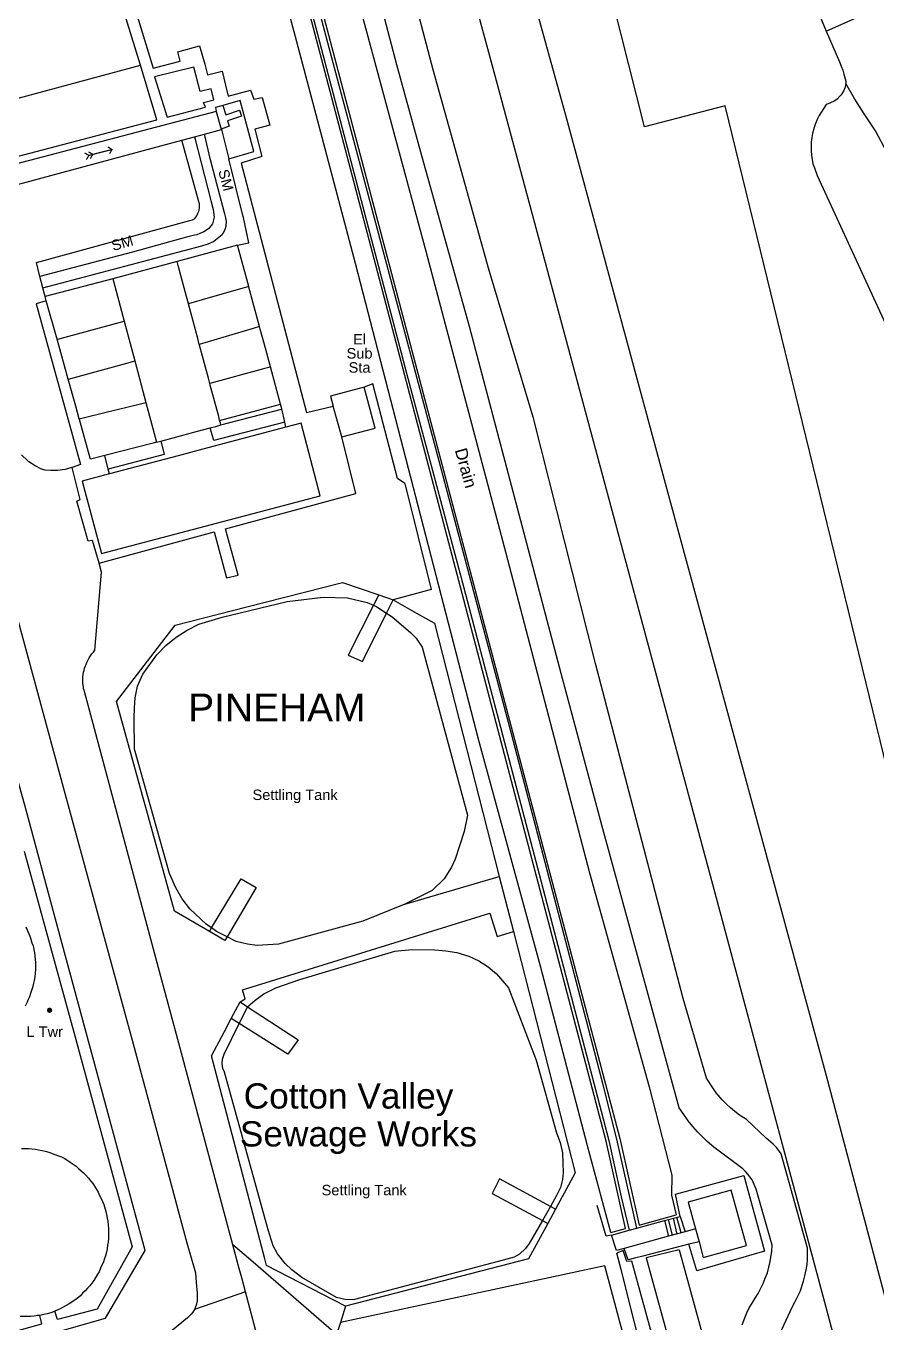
# Model space of a CAD drawing. Header units: millimetres. Extents: x 111502 to 977541, y 8702 to 1044108.
# Drawn here: x 974942.6 to 975064.9, y 476179.4 to 476365.8 of the extents above; entities that cross this region are included whole.
import ezdxf

# ---------------------------------------------------------------- set-up
doc = ezdxf.new("R2010")
doc.units = ezdxf.units.MM
doc.header["$LTSCALE"] = 0.25
doc.layers.add('X HVSS Site Background', color=8, linetype='Continuous')
doc.styles.add('OS Master Map$1$Standard', font='txt')

# ---------------------------------------------------------------- blocks, each defined once
blk = doc.blocks.new('OS Master Map$1$OSS9')
at = {"color": 8, "true_color": 0x707070, "const_width": 0.375, "flags": 128}
blk.add_lwpolyline([(0.188, 0), (0.181, 0.049), (0.162, 0.094), (0.133, 0.133), (0.094, 0.162), (0.049, 0.181), (0, 0.188), (-0.049, 0.181), (-0.094, 0.162), (-0.133, 0.133), (-0.162, 0.094), (-0.181, 0.049), (-0.188, 0), (-0.181, -0.049), (-0.162, -0.094), (-0.133, -0.133), (-0.094, -0.162), (-0.049, -0.181), (0, -0.188), (0.049, -0.181), (0.094, -0.162), (0.133, -0.133), (0.162, -0.094), (0.181, -0.049), (0.188, 0), (0.181, 0.049)], dxfattribs=at)
blk = doc.blocks.new('OS Master Map$1$OSS6')
at = {"color": 8, "true_color": 0x707070, "const_width": 0.174, "flags": 128}
for points in [[(0.5, 0.5), (0, 0), (0.5, -0.5)], [(0, 0), (3.438, 0)], [(3.35, 0.5), (2.85, 0), (3.35, -0.5)], [(3.938, 0.5), (3.438, 0), (3.938, -0.5)]]:
    blk.add_lwpolyline(points, dxfattribs=at)
blk = doc.blocks.new('OS MAP')
at = {"layer": 'X HVSS Site Background', "flags": 128}
for points in [[(488827.3, 240720.55), (488827.65, 240721.55), (488827.65, 240721.55), (488827.95, 240722.3), (488827.95, 240722.3), (488828.3, 240723), (488828.3, 240723), (488828.7, 240723.7), (488828.7, 240723.7), (488829.15, 240724.4), (488829.15, 240724.4), (488829.6, 240725.05), (488829.6, 240725.05), (488830.3, 240726.5), (488830.3, 240726.5), (488830.6, 240727.25), (488830.6, 240727.25), (488830.9, 240728.05), (488830.9, 240728.05), (488831.3, 240729.65), (488831.3, 240729.65), (488831.55, 240731.15), (488831.55, 240731.15), (488831.6, 240732), (488831.6, 240732), (488829.3, 240740.05), (488829.3, 240740.05), (488828.7, 240741.4), (488828.7, 240741.4), (488828.1, 240742.2), (488828.1, 240742.2), (488827.75, 240742.6), (488827.75, 240742.6), (488827.4, 240742.95), (488827.4, 240742.95), (488823.2, 240746.1), (488823.2, 240746.1), (488822.25, 240746.9), (488822.25, 240746.9), (488820.85, 240748.3), (488820.85, 240748.3), (488820.2, 240749.05), (488820.2, 240749.05), (488819.55, 240749.85), (488819.55, 240749.85), (488818.8, 240750.9), (488818.8, 240750.9), (488818.25, 240751.75), (488818.25, 240751.75), (488807.15, 240792.35), (488807.15, 240792.35), (488801.3, 240814.15), (488801.3, 240814.15), (488788.15, 240863.95), (488788.15, 240863.95), (488781.3, 240888.5), (488781.3, 240888.5), (488777.7, 240901.55), (488777.7, 240901.55), (488769.1, 240934.45)], [(488832.4, 240718.65), (488834.45, 240723.1), (488834.45, 240723.1), (488834.9, 240723.9), (488834.9, 240723.9), (488835.25, 240724.6), (488835.25, 240724.6), (488835.6, 240725.35), (488835.6, 240725.35), (488836.1, 240726.85), (488836.1, 240726.85), (488836.3, 240727.6), (488836.3, 240727.6), (488836.45, 240728.45), (488836.45, 240728.45), (488836.6, 240729.25), (488836.6, 240729.25), (488836.65, 240730), (488836.65, 240730), (488836.65, 240731.6), (488836.65, 240731.6), (488832.9, 240745.15), (488832.9, 240745.15), (488832.25, 240746), (488832.25, 240746), (488831.75, 240746.5), (488831.75, 240746.5), (488830.75, 240747.4), (488830.75, 240747.4), (488827.9, 240750.05), (488827.9, 240750.05), (488826.9, 240750.7), (488826.9, 240750.7), (488826.25, 240751.2), (488826.25, 240751.2), (488825.6, 240751.75), (488825.6, 240751.75), (488825, 240752.3), (488825, 240752.3), (488824.4, 240752.9), (488824.4, 240752.9), (488823.55, 240753.9), (488823.55, 240753.9), (488823.05, 240754.6), (488823.05, 240754.6), (488822.15, 240756), (488822.15, 240756), (488818.8, 240767.45), (488818.8, 240767.45), (488806.2, 240815.55), (488806.2, 240815.55), (488797.3, 240850.8), (488797.3, 240850.8), (488790.95, 240872), (488790.95, 240872), (488782.9, 240900.85), (488782.9, 240900.85), (488779.5, 240913.8)], [(488738.6, 240995.3), (488736.8, 240992.55), (488736.8, 240992.55), (488738.2, 240991.45), (488738.2, 240991.45), (488741.75, 240988.45), (488741.75, 240988.45), (488742.9, 240987.25), (488742.9, 240987.25), (488745.2, 240984.55), (488745.2, 240984.55), (488746.8, 240982.1), (488746.8, 240982.1), (488747.7, 240980.35), (488747.7, 240980.35), (488748.85, 240977.75), (488748.85, 240977.75), (488749.35, 240976.1), (488749.35, 240976.1), (488809.7, 240747.35), (488809.7, 240747.35), (488812.5, 240734.9), (488812.5, 240734.9), (488817.8, 240736.35)], [(488771, 240915.05), (488781.85, 240874.8), (488781.85, 240874.8), (488793.3, 240831.6), (488793.3, 240831.6), (488805.35, 240785.5), (488805.35, 240785.5), (488813.95, 240754.75), (488813.95, 240754.75), (488817.2, 240742.05), (488817.2, 240742.05), (488817.15, 240739.2), (488817.15, 240739.2), (488817.8, 240736.35)], [(488808.4, 240733.85), (488810.55, 240734.4), (488810.55, 240734.4), (488807.75, 240746.95), (488807.75, 240746.95), (488748.2, 240973.55)], [(488760.3, 240928.8), (488779.1, 240857.25), (488779.1, 240857.25), (488787.3, 240826.45), (488787.3, 240826.45), (488798.15, 240785.3), (488798.15, 240785.3), (488808.15, 240747.05), (488808.15, 240747.05), (488809.9, 240738.95), (488809.9, 240738.95), (488811.05, 240734.15)], [(488812.15, 240734.45), (488809.3, 240747.25), (488809.3, 240747.25), (488807.3, 240755.05), (488807.3, 240755.05), (488802.25, 240774.55), (488802.25, 240774.55), (488794.15, 240805.45), (488794.15, 240805.45), (488784.15, 240843.2), (488784.15, 240843.2), (488754.15, 240956.05)], [(488808.4, 240733.85), (488805.05, 240746.3), (488805.05, 240746.3), (488798.3, 240772.1), (488798.3, 240772.1), (488789.45, 240804.5), (488789.45, 240804.5), (488771.75, 240873), (488771.75, 240873), (488763.5, 240904.15), (488763.5, 240904.15), (488753.95, 240940)], [(488874.5, 240589.15), (488874.2, 240590.35), (488874.2, 240590.35), (488854.95, 240664), (488854.95, 240664), (488839.7, 240721.8), (488839.7, 240721.8), (488823.95, 240780.6), (488823.95, 240780.6), (488791.8, 240900), (488791.8, 240900), (488780.05, 240943.35)], [(488740.87, 240901.52), (488733.02, 240926.96)], [(488839.35, 240895.85), (488839, 240895.35), (488839, 240895.35), (488838.65, 240894.8), (488838.65, 240894.8), (488838.35, 240894.3), (488838.35, 240894.3), (488838.05, 240893.7), (488838.05, 240893.7), (488837.8, 240893.15), (488837.8, 240893.15), (488837.6, 240892.55), (488837.6, 240892.55), (488837.4, 240891.7), (488837.4, 240891.7), (488837.3, 240891.1), (488837.3, 240891.1), (488837.2, 240890.45), (488837.2, 240890.45), (488837.2, 240889.2), (488837.2, 240889.2), (488837.25, 240888.6), (488837.25, 240888.6), (488837.35, 240887.95), (488837.35, 240887.95), (488837.45, 240887.35), (488837.45, 240887.35), (488837.65, 240886.75), (488837.65, 240886.75), (488838.05, 240885.65), (488838.05, 240885.65), (488864.35, 240828.6)], [(488848.1, 240800.4), (488824.85, 240895.65), (488824.85, 240895.65), (488813.25, 240892.65), (488813.25, 240892.65), (488805.3, 240924.18)], [(488735.79, 240923.69), (488742.68, 240901.08), (488742.68, 240901.08), (488746.58, 240902.08), (488746.58, 240902.08), (488746.24, 240903.42), (488746.24, 240903.42), (488749.34, 240904.3), (488749.34, 240904.3), (488750.13, 240901.64), (488750.13, 240901.64), (488750.51, 240900.13), (488750.51, 240900.13), (488752.59, 240900.65), (488752.59, 240900.65), (488753.09, 240898.63), (488753.09, 240898.63), (488753.48, 240897.07), (488753.48, 240897.07), (488756.7, 240897.9), (488756.7, 240897.9), (488757.15, 240896.65), (488757.15, 240896.65), (488758.35, 240896.85), (488758.35, 240896.85), (488759.45, 240892.9), (488759.45, 240892.9), (488757.3, 240892.3), (488757.3, 240892.3), (488758.3, 240888.4), (488758.3, 240888.4), (488755.35, 240887.45), (488755.35, 240887.45), (488764.7, 240851.6), (488764.7, 240851.6), (488768.55, 240852.55)], [(488794.51, 240921.18), (488802, 240894), (488802, 240894), (488816.85, 240839.15), (488816.85, 240839.15), (488839.35, 240756.4), (488839.35, 240756.4), (488865.8, 240656.45), (488865.8, 240656.45), (488883.2, 240591.3)], [(488837.95, 240909.75), (488839.35, 240906.4)], [(488839.35, 240906.4), (488846.35, 240909.5)], [(488839.35, 240906.4), (488841.25, 240902), (488841.25, 240902), (488841.5, 240901.35), (488841.5, 240901.35), (488841.75, 240900.8), (488841.75, 240900.8), (488841.9, 240900.2), (488841.9, 240900.2), (488842.05, 240899.55), (488842.05, 240899.55), (488842.15, 240899.2), (488842.15, 240899.2), (488842.15, 240898.9)], [(488711.19, 240893.54), (488740.87, 240901.52)], [(488718.2, 240887.1), (488743.25, 240893.68), (488743.25, 240893.68), (488740.87, 240901.52)], [(488751.41, 240896.53), (488751.01, 240898.11), (488751.01, 240898.11), (488749.44, 240897.72), (488749.44, 240897.72), (488748.56, 240901.24), (488748.56, 240901.24), (488742.89, 240899.83), (488742.89, 240899.83), (488744.72, 240894.06), (488744.72, 240894.06), (488750.2, 240895.5), (488750.2, 240895.5), (488749.95, 240896.15), (488749.95, 240896.15), (488751.41, 240896.53)], [(488842.15, 240898.9), (488842.05, 240898.35), (488842.05, 240898.35), (488841.85, 240897.8), (488841.85, 240897.8), (488841.5, 240897.25), (488841.5, 240897.25), (488841.05, 240896.8), (488841.05, 240896.8), (488841, 240896.7), (488841, 240896.7), (488840.5, 240896.35), (488840.5, 240896.35), (488839.95, 240896.1), (488839.95, 240896.1), (488839.65, 240895.95), (488839.65, 240895.95), (488839.35, 240895.85)], [(488849.8, 240885.75), (488846.45, 240892.1), (488846.45, 240892.1), (488844.8, 240894.5), (488844.8, 240894.5), (488843.45, 240896.65), (488843.45, 240896.65), (488842.15, 240898.9)], [(488753.55, 240888.05), (488757.15, 240889.1), (488757.15, 240889.1), (488755.2, 240896.45), (488755.2, 240896.45), (488752.7, 240895.74)], [(488751.75, 240894.85), (488719.05, 240886.3)], [(488752.7, 240895.74), (488751.65, 240895.45), (488751.65, 240895.45), (488751.75, 240894.85)], [(488751.75, 240894.85), (488752.48, 240892.33)], [(488752.7, 240895.74), (488753.16, 240894.38), (488753.16, 240894.38), (488755.1, 240895.04), (488755.1, 240895.04), (488755.39, 240894.2), (488755.39, 240894.2), (488753.37, 240893.51), (488753.37, 240893.51), (488753.63, 240892.73), (488753.63, 240892.73), (488752.49, 240892.33), (488752.49, 240892.33), (488752.48, 240892.33)], [(488752.48, 240892.33), (488752.5, 240892.25)], [(488715.18, 240882.23), (488746.8, 240890.75)], [(488726.45, 240871.15), (488725.95, 240873.15), (488725.95, 240873.15), (488747.95, 240879.2), (488747.95, 240879.2), (488748.35, 240879.3), (488748.35, 240879.3), (488748.7, 240879.5), (488748.7, 240879.5), (488748.95, 240879.85), (488748.95, 240879.85), (488749.1, 240880.25), (488749.1, 240880.25), (488749.3, 240880.65), (488749.3, 240880.65), (488749.35, 240881.1), (488749.35, 240881.1), (488749.35, 240881.6), (488749.35, 240881.6), (488749.2, 240882.05), (488749.2, 240882.05), (488746.8, 240890.75)], [(488748.65, 240891.2), (488751.05, 240881.9), (488751.05, 240881.9), (488751.3, 240880.8), (488751.3, 240880.8), (488751.45, 240879.7), (488751.45, 240879.7), (488751.2, 240878.7), (488751.2, 240878.7), (488750.65, 240878), (488750.65, 240878), (488750, 240877.55), (488750, 240877.55), (488749.4, 240877.35), (488749.4, 240877.35), (488748.95, 240877.15), (488748.95, 240877.15), (488748.65, 240877.1), (488748.65, 240877.1), (488747.5, 240876.8), (488747.5, 240876.8), (488739.75, 240874.65), (488739.75, 240874.65), (488726.45, 240871.15)], [(488726.85, 240869.55), (488749.7, 240875.55), (488749.7, 240875.55), (488750.6, 240875.85), (488750.6, 240875.85), (488751.35, 240876.2), (488751.35, 240876.2), (488751.65, 240876.4), (488751.65, 240876.4), (488752.15, 240876.8), (488752.15, 240876.8), (488752.6, 240877.2), (488752.6, 240877.2), (488752.8, 240877.45), (488752.8, 240877.45), (488753.05, 240877.95), (488753.05, 240877.95), (488753.2, 240878.45), (488753.2, 240878.45), (488753.25, 240879.05), (488753.25, 240879.05), (488753.15, 240879.6), (488753.15, 240879.6), (488753, 240880.15), (488753, 240880.15), (488752.95, 240880.3), (488752.95, 240880.3), (488750.95, 240887.9), (488750.95, 240887.9), (488750.05, 240891.6)], [(488746.8, 240890.75), (488748.65, 240891.2)], [(488748.65, 240891.2), (488750.05, 240891.6)], [(488750.05, 240891.6), (488752.5, 240892.25)], [(488752.5, 240892.25), (488753.55, 240888.05)], [(488754.81, 240875.64), (488756.45, 240875.99), (488756.45, 240875.99), (488755.65, 240879.65), (488755.65, 240879.65), (488755.55, 240880.1), (488755.55, 240880.1), (488753.55, 240888.05)], [(488731.05, 240843.7), (488731.04, 240843.7), (488731.04, 240843.7), (488730.05, 240843.45), (488730.05, 240843.45), (488728.95, 240843.3), (488728.95, 240843.3), (488728, 240843.3), (488728, 240843.3), (488727.2, 240843.35), (488727.2, 240843.35), (488726.65, 240843.5), (488726.65, 240843.5), (488725.75, 240843.95), (488725.75, 240843.95), (488724.85, 240844.55), (488724.85, 240844.55), (488724.7, 240844.7), (488724.7, 240844.7), (488723.8, 240845.55)], [(488754.81, 240875.64), (488746.14, 240873.3)], [(488756.42, 240869.71), (488755.04, 240874.81), (488755.04, 240874.81), (488754.81, 240875.64)], [(488746.14, 240873.3), (488736.91, 240870.83)], [(488747.77, 240867.22), (488747.76, 240867.27), (488747.76, 240867.27), (488747.49, 240868.26), (488747.49, 240868.26), (488746.34, 240872.55), (488746.34, 240872.55), (488746.14, 240873.3)], [(488726.85, 240869.55), (488726.45, 240871.15)], [(488736.91, 240870.83), (488727.2, 240868.26)], [(488736.91, 240870.83), (488737, 240870.47), (488737, 240870.47), (488738.54, 240864.73)], [(488727.2, 240868.26), (488727.1, 240868.6), (488727.1, 240868.6), (488726.85, 240869.55)], [(488727.36, 240867.65), (488727.2, 240868.26)], [(488756.42, 240869.71), (488755.43, 240869.42), (488755.43, 240869.42), (488750.57, 240868.03), (488750.57, 240868.03), (488747.77, 240867.22)], [(488757.97, 240863.98), (488756.44, 240869.62), (488756.44, 240869.62), (488756.42, 240869.71)], [(488727.36, 240867.65), (488725.9, 240867.25), (488725.9, 240867.25), (488732.26, 240844.15), (488732.26, 240844.15), (488731.06, 240843.7), (488731.06, 240843.7), (488731.05, 240843.7)], [(488728.9, 240862.15), (488727.36, 240867.65)], [(488749.33, 240861.41), (488749.1, 240862.27), (488749.1, 240862.27), (488747.77, 240867.22)], [(488728.9, 240862.15), (488729.01, 240862.17), (488729.01, 240862.17), (488737.83, 240864.55), (488737.83, 240864.55), (488738.54, 240864.73)], [(488738.54, 240864.73), (488740.06, 240859.05)], [(488757.97, 240863.98), (488757.04, 240863.7), (488757.04, 240863.7), (488749.33, 240861.41)], [(488759.55, 240858.16), (488758.81, 240860.86), (488758.81, 240860.86), (488758.08, 240863.59), (488758.08, 240863.59), (488757.97, 240863.98)], [(488730.51, 240856.39), (488728.9, 240862.15)], [(488750.84, 240855.78), (488750.64, 240856.53), (488750.64, 240856.53), (488749.36, 240861.28), (488749.36, 240861.28), (488749.33, 240861.41)], [(488730.51, 240856.39), (488730.56, 240856.4), (488730.56, 240856.4), (488731.41, 240856.64), (488731.41, 240856.64), (488739.44, 240858.87), (488739.44, 240858.87), (488740.06, 240859.05)], [(488740.06, 240859.05), (488741.66, 240853.07)], [(488759.55, 240858.16), (488759.52, 240858.15), (488759.52, 240858.15), (488758.56, 240857.89), (488758.56, 240857.89), (488750.84, 240855.78)], [(488760.99, 240852.83), (488759.55, 240858.16)], [(488732.09, 240850.73), (488731.59, 240852.54), (488731.59, 240852.54), (488730.51, 240856.39)], [(488752.25, 240850.48), (488752.11, 240851.03), (488752.11, 240851.03), (488750.9, 240855.54), (488750.9, 240855.54), (488750.84, 240855.78)], [(488773, 240855.25), (488768.15, 240853.95), (488768.15, 240853.95), (488768.55, 240852.55)], [(488769.8, 240848.1), (488774.6, 240849.35), (488774.6, 240849.35), (488773, 240855.25)], [(488778.83, 240841.4), (488777.8, 240842.13), (488777.8, 240842.13), (488774.26, 240855.73), (488774.26, 240855.73), (488773, 240855.25)], [(488732.09, 240850.73), (488733.03, 240850.96), (488733.03, 240850.96), (488735.59, 240851.58), (488735.59, 240851.58), (488741.08, 240852.93), (488741.08, 240852.93), (488741.66, 240853.07)], [(488741.66, 240853.07), (488743.19, 240847.35)], [(488752.25, 240850.48), (488760.99, 240852.83)], [(488752.43, 240849.83), (488761.12, 240852.12), (488761.12, 240852.12), (488761.18, 240852.14)], [(488761.18, 240852.14), (488760.99, 240852.83)], [(488761.6, 240850.25), (488761.18, 240852.14)], [(488769.8, 240848.1), (488768.55, 240852.55)], [(488735.74, 240845.43), (488733.72, 240844.91), (488733.72, 240844.91), (488733.67, 240845.08), (488733.67, 240845.08), (488732.12, 240850.61), (488732.12, 240850.61), (488732.09, 240850.73)], [(488736.41, 240842.8), (488734.3, 240842.25), (488734.3, 240842.25), (488732.5, 240841.75), (488732.5, 240841.75), (488735.3, 240831.35), (488735.3, 240831.35), (488766.7, 240839.65), (488766.7, 240839.65), (488763.95, 240850.1), (488763.95, 240850.1), (488761.75, 240849.5)], [(488761.75, 240849.5), (488749.85, 240846.35), (488749.85, 240846.35), (488746.3, 240845.4), (488746.3, 240845.4), (488736.41, 240842.8)], [(488761.6, 240850.25), (488751.4, 240847.6), (488751.4, 240847.6), (488750.97, 240849.1), (488750.97, 240849.1), (488750.88, 240849.41)], [(488750.88, 240849.41), (488751.7, 240849.63), (488751.7, 240849.63), (488752.43, 240849.83)], [(488752.43, 240849.83), (488752.35, 240850.14), (488752.35, 240850.14), (488752.25, 240850.48)], [(488761.75, 240849.5), (488761.6, 240850.25)], [(488734.95, 240830), (488751.47, 240834.48), (488751.47, 240834.48), (488753.25, 240827.86), (488753.25, 240827.86), (488754.92, 240828.24), (488754.92, 240828.24), (488753.11, 240834.93), (488753.11, 240834.93), (488771.8, 240840), (488771.8, 240840), (488769.8, 240848.1)], [(488743.82, 240847.52), (488745.58, 240847.99), (488745.58, 240847.99), (488749.08, 240848.93), (488749.08, 240848.93), (488750.88, 240849.41)], [(488743.19, 240847.35), (488742.7, 240847.22), (488742.7, 240847.22), (488735.74, 240845.43)], [(488743.82, 240847.52), (488743.91, 240847.15), (488743.91, 240847.15), (488744.3, 240845.6), (488744.3, 240845.6), (488736.24, 240843.46)], [(488743.19, 240847.35), (488743.82, 240847.52)], [(488736.24, 240843.46), (488735.74, 240845.43)], [(488734.95, 240830), (488734, 240833.25), (488734, 240833.25), (488733.35, 240833.15), (488733.35, 240833.15), (488731.75, 240838.9), (488731.75, 240838.9), (488732.2, 240839.1), (488732.2, 240839.1), (488731.05, 240843.7)], [(488736.41, 240842.8), (488736.24, 240843.46)], [(488778.83, 240841.4), (488782.6, 240826.18)], [(488754.14, 240732.08), (488746.38, 240761.04), (488746.38, 240761.04), (488743.48, 240771.84), (488743.48, 240771.84), (488732.84, 240811.52), (488732.84, 240811.52), (488732.78, 240811.75), (488732.78, 240811.75), (488732.72, 240811.99), (488732.72, 240811.99), (488732.68, 240812.22), (488732.68, 240812.22), (488732.65, 240812.46), (488732.65, 240812.46), (488732.62, 240812.7), (488732.62, 240812.7), (488732.61, 240812.94), (488732.61, 240812.94), (488732.6, 240813.18), (488732.6, 240813.18), (488732.61, 240813.42), (488732.61, 240813.42), (488732.62, 240813.66), (488732.62, 240813.66), (488732.66, 240814), (488732.66, 240814), (488732.71, 240814.3), (488732.71, 240814.3), (488732.78, 240814.58), (488732.78, 240814.58), (488732.86, 240814.87), (488732.86, 240814.87), (488732.95, 240815.15), (488732.95, 240815.15), (488733.06, 240815.42), (488733.06, 240815.42), (488733.18, 240815.69), (488733.18, 240815.69), (488733.36, 240816.07), (488733.36, 240816.07), (488733.53, 240816.36), (488733.53, 240816.36), (488733.71, 240816.65), (488733.71, 240816.65), (488733.9, 240816.93), (488733.9, 240816.93), (488734.11, 240817.2), (488734.11, 240817.2), (488734.33, 240817.46), (488734.33, 240817.46), (488735.3, 240828.7), (488735.3, 240828.7), (488734.95, 240830)], [(488721.64, 240827.84), (488729.9, 240797.25), (488729.9, 240797.25), (488739.85, 240760.95), (488739.85, 240760.95), (488745.8, 240738.75), (488745.8, 240738.75), (488746.3, 240736.95), (488746.3, 240736.95), (488747.55, 240732.35), (488747.55, 240732.35), (488748.6, 240728.7), (488748.6, 240728.7), (488748.8, 240728.05), (488748.8, 240728.05), (488748.9, 240726.65), (488748.9, 240726.65), (488749, 240725.1), (488749, 240725.1), (488749, 240724), (488749, 240724), (488748.9, 240723.4), (488748.9, 240723.4), (488748.65, 240722.75)], [(488750.77, 240777.06), (488745.77, 240779.98), (488745.77, 240779.98), (488737.44, 240810.1), (488737.44, 240810.1), (488745.88, 240821.05), (488745.88, 240821.05), (488756.16, 240823.69), (488756.16, 240823.69), (488769.87, 240827.22), (488769.87, 240827.22), (488775.09, 240825.43)], [(488775.09, 240825.43), (488774.33, 240823.93)], [(488775.09, 240825.43), (488777.17, 240824.7)], [(488782.6, 240826.18), (488777.17, 240824.7)], [(488751.08, 240777.58), (488750.3, 240778.13), (488750.3, 240778.13), (488747.99, 240780.31), (488747.99, 240780.31), (488746.89, 240781.76), (488746.89, 240781.76), (488745.96, 240783.33), (488745.96, 240783.33), (488745.07, 240785.4), (488745.07, 240785.4), (488740.03, 240803.25), (488740.03, 240803.25), (488739.96, 240807.72), (488739.96, 240807.72), (488740.01, 240809.18), (488740.01, 240809.18), (488740.11, 240810.62), (488740.11, 240810.62), (488740.46, 240812.32), (488740.46, 240812.32), (488741.22, 240814.03), (488741.22, 240814.03), (488743.23, 240816.8), (488743.23, 240816.8), (488744.54, 240818.15), (488744.54, 240818.15), (488746, 240819.34), (488746, 240819.34), (488747.58, 240820.35), (488747.58, 240820.35), (488749.27, 240821.19), (488749.27, 240821.19), (488752.63, 240822.22), (488752.63, 240822.22), (488761.93, 240824.47), (488761.93, 240824.47), (488767.12, 240825.1), (488767.12, 240825.1), (488770.59, 240825), (488770.59, 240825), (488773.42, 240824.33), (488773.42, 240824.33), (488774.33, 240823.93)], [(488774.33, 240823.93), (488770.72, 240816.75), (488770.72, 240816.75), (488772.77, 240815.85), (488772.77, 240815.85), (488776.22, 240822.79)], [(488774.33, 240823.93), (488774.83, 240823.71), (488774.83, 240823.71), (488776.22, 240822.79)], [(488776.22, 240822.79), (488777.17, 240824.7)], [(488777.17, 240824.7), (488780.54, 240822.78), (488780.54, 240822.78), (488783.09, 240821.35), (488783.09, 240821.35), (488792.41, 240784.95)], [(488776.22, 240822.79), (488777.04, 240822.25), (488777.04, 240822.25), (488779.67, 240820.03), (488779.67, 240820.03), (488780.46, 240819.18), (488780.46, 240819.18), (488781.31, 240817.9), (488781.31, 240817.9), (488787.83, 240793.79), (488787.83, 240793.79), (488787.35, 240791.41), (488787.35, 240791.41), (488786.05, 240787.46), (488786.05, 240787.46), (488785.52, 240786.3), (488785.52, 240786.3), (488784.5, 240784.61), (488784.5, 240784.61), (488782.75, 240782.94), (488782.75, 240782.94), (488778.83, 240780.99)], [(488728.95, 240719.55), (488735.85, 240721.5), (488735.85, 240721.5), (488741.55, 240731.25), (488741.55, 240731.25), (488729, 240777.6), (488729, 240777.6), (488724.25, 240795.2), (488724.25, 240795.2), (488721.65, 240804.6), (488721.65, 240804.6), (488722.15, 240806.15), (488722.15, 240806.15), (488721.2, 240809.35)], [(488724.19, 240788.6), (488731.45, 240762.1), (488731.45, 240762.1), (488739.7, 240731.75), (488739.7, 240731.75), (488734.65, 240722.8), (488734.65, 240722.8), (488728.95, 240721.35), (488728.95, 240721.35), (488728.6, 240722.55)], [(488724.4, 240777.75), (488725, 240776.4), (488725, 240776.4), (488725.15, 240775.95), (488725.15, 240775.95), (488725.3, 240775.45), (488725.3, 240775.45), (488725.45, 240775), (488725.45, 240775), (488725.65, 240774), (488725.65, 240774), (488725.7, 240773.55), (488725.7, 240773.55), (488725.8, 240772.55), (488725.8, 240772.55), (488725.8, 240771.6), (488725.8, 240771.6), (488725.75, 240771.05), (488725.75, 240771.05), (488725.7, 240770.55), (488725.7, 240770.55), (488725.6, 240770.05), (488725.6, 240770.05), (488725.5, 240769.65), (488725.5, 240769.65), (488725.4, 240769.15), (488725.4, 240769.15), (488725.1, 240768.15), (488725.1, 240768.15), (488724.95, 240767.7), (488724.95, 240767.7), (488724.75, 240767.3), (488724.75, 240767.3), (488724.55, 240766.8), (488724.55, 240766.8), (488724.3, 240766.35)], [(488751.08, 240777.58), (488755.34, 240784.63), (488755.34, 240784.63), (488757.51, 240783.38), (488757.51, 240783.38), (488753.31, 240776.3)], [(488778.83, 240780.99), (488792.41, 240784.95)], [(488792.41, 240784.95), (488794.43, 240777.07)], [(488778.83, 240780.99), (488772.8, 240778.56), (488772.8, 240778.56), (488760.71, 240775.26), (488760.71, 240775.26), (488757.63, 240775.07), (488757.63, 240775.07), (488756.23, 240775.23), (488756.23, 240775.23), (488754.61, 240775.63), (488754.61, 240775.63), (488753.31, 240776.3)], [(488755.18, 240766.94), (488755.93, 240767.37), (488755.93, 240767.37), (488755.53, 240768.67), (488755.53, 240768.67), (488791.07, 240779.71), (488791.07, 240779.71), (488792.11, 240776.35), (488792.11, 240776.35), (488794.43, 240777.07)], [(488750.77, 240777.06), (488751.08, 240777.58)], [(488752.99, 240775.76), (488750.77, 240777.06)], [(488753.31, 240776.3), (488751.79, 240777.08), (488751.79, 240777.08), (488751.08, 240777.58)], [(488794.43, 240777.07), (488803.3, 240742.4), (488803.3, 240742.4), (488800.46, 240737.17)], [(488753.31, 240776.3), (488752.99, 240775.76)], [(488756.27, 240766.23), (488757.33, 240767.19), (488757.33, 240767.19), (488758.61, 240768.1), (488758.61, 240768.1), (488760.33, 240768.99), (488760.33, 240768.99), (488763.78, 240770.19), (488763.78, 240770.19), (488777.4, 240774.24), (488777.4, 240774.24), (488779.87, 240774.49), (488779.87, 240774.49), (488783.17, 240774.43), (488783.17, 240774.43), (488784.74, 240774.28), (488784.74, 240774.28), (488786.3, 240774.03), (488786.3, 240774.03), (488788.04, 240773.52), (488788.04, 240773.52), (488789.46, 240772.84), (488789.46, 240772.84), (488790.79, 240771.99), (488790.79, 240771.99), (488792.01, 240770.99), (488792.01, 240770.99), (488793.74, 240768.99), (488793.74, 240768.99), (488797.68, 240758.59), (488797.68, 240758.59), (488800.63, 240748.15), (488800.63, 240748.15), (488801.14, 240746.74), (488801.14, 240746.74), (488801.47, 240745.28), (488801.47, 240745.28), (488801.58, 240742.4), (488801.58, 240742.4), (488801.47, 240741.42), (488801.47, 240741.42), (488801.2, 240740.28), (488801.2, 240740.28), (488800.63, 240739.13), (488800.63, 240739.13), (488799.74, 240737.56)], [(488753.92, 240764.57), (488755.18, 240766.94)], [(488755.07, 240763.84), (488756.23, 240766.19), (488756.23, 240766.19), (488756.27, 240766.23)], [(488756.27, 240766.23), (488763.5, 240761.49), (488763.5, 240761.49), (488762.05, 240759.44), (488762.05, 240759.44), (488755.07, 240763.84)], [(488755.18, 240766.94), (488756.27, 240766.23)], [(488770.31, 240723.25), (488758.99, 240729.07), (488758.99, 240729.07), (488758.74, 240730.03), (488758.74, 240730.03), (488751.07, 240759.19), (488751.07, 240759.19), (488752.94, 240762.72), (488752.94, 240762.72), (488753.92, 240764.57)], [(488798.59, 240735.55), (488796.7, 240732.23), (488796.7, 240732.23), (488796.18, 240731.52), (488796.18, 240731.52), (488795.3, 240730.73), (488795.3, 240730.73), (488794.54, 240730.29), (488794.54, 240730.29), (488792.95, 240729.83), (488792.95, 240729.83), (488771.59, 240724.22), (488771.59, 240724.22), (488770.46, 240724.17), (488770.46, 240724.17), (488769.04, 240724.5), (488769.04, 240724.5), (488764.05, 240727.37), (488764.05, 240727.37), (488762.62, 240728.47), (488762.62, 240728.47), (488761.67, 240729.38), (488761.67, 240729.38), (488760.57, 240730.77), (488760.57, 240730.77), (488759.94, 240731.92), (488759.94, 240731.92), (488759.22, 240734.22), (488759.22, 240734.22), (488752.96, 240756.86), (488752.96, 240756.86), (488752.72, 240757.41), (488752.72, 240757.41), (488752.61, 240758.11), (488752.61, 240758.11), (488752.66, 240758.71), (488752.66, 240758.71), (488752.91, 240759.44), (488752.91, 240759.44), (488755.07, 240763.84)], [(488755.07, 240763.84), (488753.92, 240764.57)], [(488726.45, 240721.89), (488726.05, 240721.9), (488726.05, 240721.9), (488725.6, 240721.8), (488725.6, 240721.8), (488725.1, 240721.75), (488725.1, 240721.75), (488723.6, 240721.75)], [(488723.8, 240745.9), (488724.8, 240745.9), (488724.8, 240745.9), (488725.8, 240745.8), (488725.8, 240745.8), (488726.25, 240745.7), (488726.25, 240745.7), (488726.75, 240745.6), (488726.75, 240745.6), (488727.2, 240745.5), (488727.2, 240745.5), (488727.7, 240745.35), (488727.7, 240745.35), (488728.6, 240745.05), (488728.6, 240745.05), (488729.1, 240744.85), (488729.1, 240744.85), (488729.55, 240744.7), (488729.55, 240744.7), (488730, 240744.45), (488730, 240744.45), (488730.8, 240743.95), (488730.8, 240743.95), (488731.2, 240743.65), (488731.2, 240743.65), (488731.65, 240743.35), (488731.65, 240743.35), (488732, 240743), (488732, 240743), (488732.7, 240742.4), (488732.7, 240742.4), (488733.05, 240742.05), (488733.05, 240742.05), (488733.4, 240741.65), (488733.4, 240741.65), (488733.7, 240741.25), (488733.7, 240741.25), (488734.05, 240740.85), (488734.05, 240740.85), (488734.3, 240740.5), (488734.3, 240740.5), (488734.8, 240739.6), (488734.8, 240739.6), (488735, 240739.15), (488735, 240739.15), (488735.25, 240738.7), (488735.25, 240738.7), (488735.45, 240738.3), (488735.45, 240738.3), (488735.6, 240737.85), (488735.6, 240737.85), (488735.9, 240736.85), (488735.9, 240736.85), (488736, 240736.4), (488736, 240736.4), (488736.1, 240735.9), (488736.1, 240735.9), (488736.2, 240735.45), (488736.2, 240735.45), (488736.25, 240734.9), (488736.25, 240734.9), (488736.3, 240734.4), (488736.3, 240734.4), (488736.3, 240732.95), (488736.3, 240732.95), (488736.25, 240732.45), (488736.25, 240732.45), (488736.15, 240732), (488736.15, 240732), (488736.1, 240731.5), (488736.1, 240731.5), (488736, 240731), (488736, 240731), (488735.85, 240730.5), (488735.85, 240730.5), (488735.7, 240730.1), (488735.7, 240730.1), (488735.55, 240729.6), (488735.55, 240729.6), (488735.15, 240728.7), (488735.15, 240728.7), (488734.95, 240728.2), (488734.95, 240728.2), (488734.7, 240727.85), (488734.7, 240727.85), (488734.2, 240726.95), (488734.2, 240726.95), (488733.6, 240726.15), (488733.6, 240726.15), (488733.25, 240725.85), (488733.25, 240725.85), (488732.95, 240725.45), (488732.95, 240725.45), (488732.55, 240725.1), (488732.55, 240725.1), (488732.25, 240724.75), (488732.25, 240724.75), (488731.85, 240724.4), (488731.85, 240724.4), (488731.45, 240724.1), (488731.45, 240724.1), (488730.65, 240723.6), (488730.65, 240723.6), (488730.2, 240723.35), (488730.2, 240723.35), (488729.8, 240723.1), (488729.8, 240723.1), (488729.35, 240722.85), (488729.35, 240722.85), (488728.9, 240722.65), (488728.9, 240722.65), (488728.6, 240722.55)], [(488799.74, 240737.56), (488792.43, 240741.52), (488792.43, 240741.52), (488791.36, 240739.45), (488791.36, 240739.45), (488798.59, 240735.55)], [(488818.4, 240736.15), (488817.7, 240739.35), (488817.7, 240739.35), (488827.5, 240742), (488827.5, 240742), (488830.5, 240731.15), (488830.5, 240731.15), (488820.75, 240728.3), (488820.75, 240728.3), (488819.6, 240732.15)], [(488821.1, 240732.5), (488821.7, 240730.25), (488821.7, 240730.25), (488827.9, 240731.95), (488827.9, 240731.95), (488825.7, 240739.9), (488825.7, 240739.9), (488819.55, 240738.2), (488819.55, 240738.2), (488820.6, 240734.35)], [(488808.5, 240733.45), (488807.73, 240733.32), (488807.73, 240733.32), (488806.45, 240737.73)], [(488799.74, 240737.56), (488798.59, 240735.55)], [(488800.46, 240737.17), (488799.36, 240735.14)], [(488800.46, 240737.17), (488799.74, 240737.56)], [(488816.11, 240735.53), (488818.4, 240736.15)], [(488817.36, 240735.87), (488817.9, 240733.61)], [(488818.51, 240733.78), (488817.91, 240736.02)], [(488818.4, 240736.15), (488819.1, 240733.94)], [(488799.36, 240735.14), (488796.58, 240730.03), (488796.58, 240730.03), (488770.31, 240723.25)], [(488798.59, 240735.55), (488799.36, 240735.14)], [(488808.5, 240733.45), (488811.05, 240734.15)], [(488811.05, 240734.15), (488812.15, 240734.45)], [(488812.15, 240734.45), (488816.11, 240735.53)], [(488816.11, 240735.53), (488816.7, 240733.29)], [(488817.3, 240733.45), (488816.7, 240735.69)], [(488819.1, 240733.94), (488816.7, 240733.29)], [(488820.6, 240734.35), (488819.1, 240733.94)], [(488820.6, 240734.35), (488821.1, 240732.5)], [(488755.96, 240725.29), (488755.42, 240727.3), (488755.42, 240727.3), (488754.97, 240728.98), (488754.97, 240728.98), (488754.14, 240732.08)], [(488769.58, 240720.89), (488769.04, 240719.16), (488769.04, 240719.16), (488757.05, 240729.56), (488757.05, 240729.56), (488754.14, 240732.08)], [(488809.25, 240731.25), (488808.5, 240733.45)], [(488816.7, 240733.29), (488810.35, 240731.55)], [(488819.6, 240732.15), (488813, 240730.45), (488813, 240730.45), (488811.8, 240730.15), (488811.8, 240730.15), (488810.9, 240729.9), (488810.9, 240729.9), (488810.35, 240731.55)], [(488821.1, 240732.5), (488819.6, 240732.15)], [(488810.35, 240731.55), (488809.25, 240731.25)], [(488818.25, 240731.35), (488829.95, 240688.6)], [(488821.05, 240684.15), (488809.9, 240728.5), (488809.9, 240728.5), (488809.3, 240730.85)], [(488818.25, 240731.35), (488813.5, 240730.2), (488813.5, 240730.2), (488825.9, 240685), (488825.9, 240685), (488823.9, 240684.35), (488823.9, 240684.35), (488811.45, 240729.7), (488811.45, 240729.7), (488810.7, 240729.65), (488810.7, 240729.65), (488810.2, 240731.25), (488810.2, 240731.25), (488809.3, 240730.85)], [(488813.23, 240707.93), (488807.55, 240729.06), (488807.55, 240729.06), (488769.58, 240720.89)], [(488755.96, 240725.29), (488748.65, 240722.75)], [(488759.67, 240711.45), (488757.85, 240718.25), (488757.85, 240718.25), (488755.96, 240725.29)], [(488748.65, 240722.75), (488748.4, 240722.4), (488748.4, 240722.4), (488748.15, 240722.1), (488748.15, 240722.1), (488747.9, 240721.85), (488747.9, 240721.85), (488747.65, 240721.55), (488747.65, 240721.55), (488747.1, 240721.15), (488747.1, 240721.15), (488745.2, 240719.55), (488745.2, 240719.55), (488744.75, 240719.25), (488744.75, 240719.25), (488744.25, 240718.95)], [(488770.31, 240723.25), (488769.58, 240720.89)], [(488699.55, 240714.5), (488700, 240713.3), (488700, 240713.3), (488726.7, 240720.7), (488726.7, 240720.7), (488726.45, 240721.89)], [(488728.6, 240722.55), (488728.4, 240722.45), (488728.4, 240722.45), (488728, 240722.3), (488728, 240722.3), (488727.5, 240722.15), (488727.5, 240722.15), (488727, 240722.05), (488727, 240722.05), (488726.45, 240721.89)]]:
    blk.add_lwpolyline(points, dxfattribs=at)
at = {"layer": 'X HVSS Site Background', "rotation": 194.2999999999999}
blk.add_blockref('OS Master Map$1$OSS6', (488736.8, 240889.4), dxfattribs=at)
at = {"layer": 'X HVSS Site Background'}
blk.add_blockref('OS Master Map$1$OSS9', (488727.83, 240765.75), dxfattribs=at)
at = {"layer": 'X HVSS Site Background', "style": 'OS Master Map$1$Standard'}
for s, insert, char_height, attachment_point, rotation in [('{\\farial|b0|i0|c0|p34;SM}', (488752.41, 240884.81), 1.5, 8, 284.4), ('{\\farial|b0|i0|c0|p34;SM}', (488736.76, 240875.53), 1.5, 4, 15.8), ('{\\farial|b0|i0|c0|p34;Drain}', (488786.76, 240843.41), 1.75, 8, 285.6)]:
    blk.add_mtext(s, dxfattribs=dict(at, insert=insert, char_height=char_height, attachment_point=attachment_point, rotation=rotation))
for s, insert, char_height, attachment_point in [('{\\farial|b0|i0|c0|p34;El}', (488772.34, 240861.39), 1.5, 8), ('{\\farial|b0|i0|c0|p34;Sub}', (488772.34, 240860.11), 1.5, 5), ('{\\farial|b0|i0|c0|p34;Sta}', (488772.34, 240858.84), 1.5, 2), ('{\\farial|b0|i0|c0|p34;PINEHAM}', (488747.73, 240807.25), 4, 7), ('{\\farial|b0|i0|c0|p34;Settling Tank}', (488756.97, 240795.5), 1.5, 7), ('{\\farial|b0|i0|c0|p34;L Twr}', (488724.51, 240761.93), 1.5, 7), ('{\\farial|b0|i0|c0|p34;Cotton Valley}', (488755.7, 240750.54), 3.625, 7), ('{\\farial|b0|i0|c0|p34;Sewage Works}', (488755.15, 240745.09), 3.625, 7), ('{\\farial|b0|i0|c0|p34;Settling Tank}', (488766.89, 240738.72), 1.5, 7)]:
    blk.add_mtext(s, dxfattribs=dict(at, insert=insert, char_height=char_height, attachment_point=attachment_point))

msp = doc.modelspace()

# ---------------------------------------------------------------- block references
at = {"lineweight": 0}
msp.add_blockref('OS MAP', (486218.2, 235458.61), dxfattribs=at)

doc.saveas('drawing.dxf')
